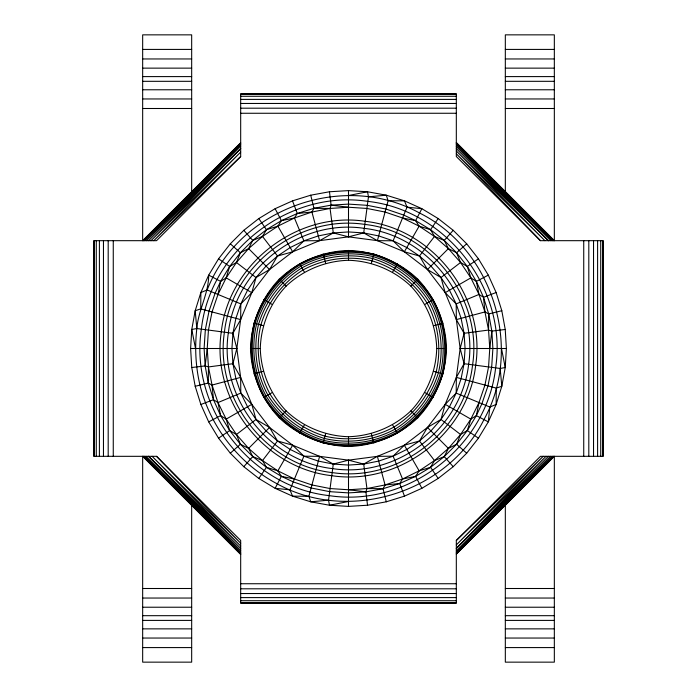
<?xml version="1.0" encoding="UTF-8"?>
<svg xmlns="http://www.w3.org/2000/svg" width="697" height="697" viewBox="0 0 697 697"><rect width="100%" height="100%" fill="white"/><g stroke="black" fill="none" stroke-linecap="round" stroke-linejoin="round"><path stroke-width="1.05" d="M232.929 333.288L240.648 319.601L251.8 292.67L256.026 277.537L269.547 269.547L292.67 251.8L303.892 240.805L319.601 240.648L348.5 236.841L363.712 232.929L377.399 240.648L404.33 251.8L419.463 256.026L427.453 269.547L445.2 292.67L456.195 303.892L456.352 319.601L460.159 348.5L464.071 363.712L456.352 377.399L445.2 404.33L440.974 419.463L427.453 427.453L404.33 445.2L393.108 456.195L377.399 456.352L348.5 460.159L333.288 464.071L319.601 456.352L292.67 445.2L277.537 440.974L269.547 427.453L251.8 404.33L240.805 393.108L235.908 378.671L232.929 363.712L231.935 348.5L232.929 333.288L235.908 318.329L240.805 303.892L247.548 290.213L256.026 277.537L266.071 266.071L277.537 256.026L290.213 247.548L303.892 240.805L318.329 235.908L333.288 232.929L348.5 231.935L363.712 232.929L378.671 235.908L393.108 240.805L406.787 247.548L419.463 256.026L430.929 266.071L440.974 277.537L449.452 290.213L456.195 303.892L461.092 318.329L464.071 333.288L465.065 348.5L464.071 363.712L461.092 378.671L456.195 393.108L449.452 406.787L440.974 419.463L430.929 430.929L419.463 440.974L406.787 449.452L393.108 456.195L378.671 461.092L363.712 464.071L348.5 465.065L333.288 464.071L318.329 461.092L303.892 456.195L290.213 449.452L277.537 440.974L266.071 430.929L256.026 419.463L247.548 406.787L240.805 393.108L240.648 377.399L236.841 348.5L232.929 333.288L196.824 328.531L195.195 310.714L200.727 308.902L200.867 292.513L208.699 275.123L218.562 258.805L230.315 243.802L243.802 230.315L258.805 218.562L275.123 208.699L292.513 200.867L310.714 195.195L329.472 191.762L348.5 190.612L367.528 191.762L386.286 195.195L404.487 200.867L421.877 208.699L438.195 218.562L453.198 230.315L466.685 243.802L478.438 258.805L488.301 275.123L496.133 292.513L501.805 310.714L505.238 329.472L506.388 348.5L505.238 367.528L501.805 386.286L496.133 404.487L488.301 421.877L478.438 438.195L466.685 453.198L453.198 466.685L438.195 478.438L421.877 488.301L404.487 496.133L386.286 501.805L367.528 505.238L348.5 506.388L329.472 505.238L310.714 501.805L292.513 496.133L275.123 488.301L258.805 478.438L243.802 466.685L230.315 453.198L218.562 438.195L208.699 421.877L200.867 404.487L195.195 386.286L191.762 367.528L190.612 348.5L191.762 329.472L195.195 310.714L200.867 292.513L207.166 289.961C238.862 208.603 343.124 170.817 419.594 213.038C492.823 249.474 523.525 348.003 483.962 419.594C447.526 492.823 348.997 523.525 277.406 483.962C239.141 463.81 210.363 427.087 199.961 385.11C195.604 366.57 194.655 347.437 196.824 328.531C198.34 310.06 208.638 293.742 208.699 275.123L220.644 281.396L226.159 277.868L236.431 262.499L248.611 248.611L262.499 236.431L277.868 226.159L294.439 217.987L311.934 212.045L330.064 208.447L348.5 207.236L366.936 208.447L385.066 212.045L402.561 217.987L415.604 220.644L430.528 229.662L444.25 240.421L456.579 252.75L467.338 266.472L476.356 281.396L483.509 297.297L488.702 313.946L491.847 331.092L492.892 348.5L491.664 367.345L487.978 385.877L481.906 403.755L476.356 415.604L467.338 430.528L456.579 444.25L444.25 456.579L430.528 467.338L415.604 476.356L399.703 483.509L383.054 488.702L365.908 491.847L348.5 492.892L329.655 491.664L311.123 487.978L293.245 481.906L281.396 476.356L266.472 467.338L252.75 456.579L240.421 444.25L229.662 430.528L220.644 415.604L213.491 399.703L208.298 383.054L205.153 365.908L204.108 348.5L205.336 329.655L209.022 311.123L215.094 293.245L220.644 281.396L229.662 266.472L240.421 252.75L252.75 240.421L266.472 229.662L281.396 220.644L297.297 213.491L313.946 208.298L331.092 205.153L348.5 204.108L367.345 205.336L385.877 209.022L403.755 215.094L415.604 220.644L419.132 226.159L434.501 236.431L448.389 248.611L460.569 262.499L470.841 277.868L479.013 294.439L484.955 311.934L488.553 330.064L489.764 348.5L488.553 366.936L484.955 385.066L479.013 402.561L476.356 415.604L470.841 419.132L460.569 434.501L448.389 448.389L434.501 460.569L419.132 470.841L402.561 479.013L385.066 484.955L366.936 488.553L348.5 489.764L330.064 488.553L311.934 484.955L294.439 479.013L281.396 476.356L277.868 470.841L262.499 460.569L248.611 448.389L236.431 434.501L226.159 419.132L217.987 402.561L212.045 385.066L208.447 366.936L207.236 348.5L208.447 330.064L212.045 311.934L217.987 294.439L220.644 281.396M240.648 377.399L232.929 363.712L236.841 348.5L240.648 319.601L240.805 303.892L251.8 292.67L269.547 269.547L277.537 256.026L292.67 251.8L319.601 240.648L333.288 232.929L348.5 236.841L377.399 240.648L393.108 240.805L404.33 251.8L427.453 269.547L440.974 277.537L445.2 292.67L456.352 319.601L464.071 333.288L460.159 348.5L456.352 377.399L456.195 393.108L445.2 404.33L427.453 427.453L419.463 440.974L404.33 445.2L377.399 456.352L363.712 464.071L348.5 460.159L319.601 456.352L303.892 456.195L292.67 445.2L269.547 427.453L256.026 419.463L251.8 404.33L240.648 377.399L212.045 385.066L208.298 383.054L208.447 366.936L205.153 365.908L191.762 367.528M505.238 329.472L491.847 331.092L488.553 330.064L488.702 313.946L484.955 311.934L456.352 319.601M464.071 363.712L500.176 368.469L501.805 386.286L496.273 388.098L496.133 404.487L489.834 407.039L456.195 393.108M489.834 407.039L488.301 421.877L476.356 415.604M205.153 365.908L207.236 348.5M489.764 348.5L491.847 331.092M250.484 348.5C251.234 322.641 261.436 298.002 279.192 279.192C298.002 261.436 322.641 251.234 348.5 250.484C374.359 251.234 398.998 261.436 417.808 279.192C435.564 298.002 445.766 322.641 446.516 348.5C445.766 374.359 435.564 398.998 417.808 417.808C398.998 435.564 374.359 445.766 348.5 446.516C322.641 445.766 298.002 435.564 279.192 417.808C261.436 398.998 251.234 374.359 250.484 348.5L260.286 348.5C260.957 325.229 270.14 303.056 286.127 286.127C303.056 270.14 325.229 260.957 348.5 260.286C371.771 260.957 393.944 270.14 410.873 286.127C426.86 303.056 436.043 325.229 436.714 348.5C436.043 371.771 426.86 393.944 410.873 410.873C393.944 426.86 371.771 436.043 348.5 436.714C325.229 436.043 303.056 426.86 286.127 410.873C270.14 393.944 260.957 371.771 260.286 348.5M348.5 501.483L329.472 505.238L328.531 500.176L333.288 464.071M363.712 232.929L368.469 196.824L367.528 191.762L348.5 195.517M328.531 500.176L310.714 501.805L308.902 496.273L319.601 456.352M323.129 443.179L325.665 433.708M371.335 263.292L373.871 253.821M377.399 240.648L388.098 200.727L386.286 195.195L368.469 196.824M217.987 294.439L226.159 277.868L229.662 266.472L236.431 262.499L240.421 252.75L248.611 248.611L252.75 240.421L262.499 236.431L266.472 229.662L277.868 226.159L281.396 220.644L294.439 217.987L297.297 213.491L311.934 212.045L313.946 208.298L310.714 195.195M386.286 501.805L383.054 488.702L385.066 484.955L399.703 483.509L402.561 479.013L415.604 476.356L419.132 470.841L430.528 467.338L434.501 460.569L444.25 456.579L448.389 448.389L456.579 444.25L460.569 434.501L467.338 430.528L470.841 419.132L479.013 402.561M333.288 232.929L330.064 208.447L331.092 205.153L329.472 191.762M367.528 505.238L365.908 491.847L366.936 488.553L363.712 464.071M308.902 496.273L292.513 496.133L289.961 489.834L303.892 456.195M393.108 240.805L407.039 207.166L404.487 200.867L388.098 200.727M281.396 476.356L275.123 488.301L289.961 489.834M415.604 220.644L421.877 208.699L407.039 207.166M212.045 385.066L213.491 399.703L217.987 402.561L220.644 415.604L226.159 419.132L229.662 430.528L236.431 434.501L240.421 444.25L248.611 448.389L252.75 456.579L262.499 460.569L266.472 467.338L277.868 470.841L292.67 445.2M299.492 433.386L304.397 424.9M392.603 272.1L397.508 263.614M404.33 251.8L419.132 226.159L430.528 229.662L434.501 236.431L444.25 240.421L448.389 248.611L456.579 252.75L460.569 262.499L467.338 266.472L470.841 277.868L476.356 281.396L479.013 294.439L483.509 297.297L484.955 311.934M258.805 478.438L266.472 467.338M430.528 229.662L438.195 218.562M262.499 460.569L277.537 440.974M419.463 256.026L434.501 236.431M243.802 466.685L252.75 456.579M444.25 240.421L453.198 230.315M191.675 191.675L191.675 34.85L142.667 34.85L142.667 240.683L240.683 142.824L142.885 240.683L240.683 143.303L143.582 240.683L240.683 144.331L144.802 240.683L240.683 146.048L146.501 240.683L240.683 148.548L150.996 240.683L240.683 152.068L153.793 240.683L240.683 156.529L240.683 93.659L456.317 93.659L456.317 156.529L540.471 240.683L603.341 240.683L603.341 456.317L540.471 456.317L456.317 540.471L456.317 603.341L240.683 603.341L240.683 540.471L156.529 456.317L93.659 456.317L93.659 240.683L156.529 240.683L240.683 156.529M554.115 456.317L456.317 553.697L553.418 456.317L456.317 552.669L552.198 456.317L456.317 550.952L550.499 456.317L456.317 548.452L546.004 456.317L456.317 544.932L543.207 456.317L456.317 540.471M148.609 240.683L240.683 148.548M248.611 448.389L269.547 427.453M279.192 417.808L286.127 410.873M410.873 286.127L417.808 279.192M427.453 269.547L448.389 248.611M456.317 548.452L548.391 456.317M456.317 554.176L554.333 456.317L554.333 662.15L505.325 662.15L505.325 505.325M230.315 453.198L240.421 444.25M456.579 252.75L466.685 243.802M236.431 434.501L256.026 419.463M440.974 277.537L460.569 262.499M218.562 438.195L229.662 430.528M467.338 266.472L478.438 258.805M226.159 419.132L251.8 404.33M263.614 397.508L272.1 392.611M424.9 304.397L433.386 299.492M445.2 292.67L470.841 277.868M208.699 421.877L220.644 415.604M476.356 281.396L488.301 275.123M217.987 402.561L240.805 393.108M456.195 303.892L479.013 294.439M200.867 404.487L213.491 399.703M483.509 297.297L496.133 292.513M253.821 373.871L263.292 371.335M433.708 325.665L443.179 323.129M195.195 386.286L208.298 383.054M488.702 313.946L501.805 310.714M196.824 328.531L191.762 329.472L195.517 348.5M500.176 368.469L505.238 367.528L501.483 348.5M208.447 366.936L232.929 363.712M464.071 333.288L488.553 330.064M142.667 49.417L191.675 49.417M505.325 49.417L554.333 49.417M142.667 58.957L191.675 58.957M505.325 58.957L554.333 58.957M142.667 68.14L191.675 68.14M505.325 68.14L554.333 68.14M142.667 76.6L191.675 76.6M505.325 76.6L554.333 76.6M142.667 81.314L191.675 81.314M505.325 81.314L554.333 81.314M142.667 89.774L191.675 89.774M505.325 89.774L554.333 89.774M240.683 94.33L456.317 94.33M240.683 96.282L456.317 96.282M142.667 98.957L191.675 98.957M505.325 98.957L554.333 98.957M240.683 99.401L456.317 99.401M240.683 103.461L456.317 103.461M240.683 108.192L456.317 108.192M142.667 108.497L191.675 108.497M505.325 108.497L554.333 108.497M240.683 113.263L456.317 113.263M190.612 348.5L236.841 348.5M436.714 348.5L446.516 348.5M460.159 348.5L506.388 348.5M240.683 583.737L456.317 583.737M142.667 588.503L191.675 588.503M505.325 588.503L554.333 588.503M240.683 588.808L456.317 588.808M240.683 593.539L456.317 593.539M240.683 597.599L456.317 597.599M142.667 598.043L191.675 598.043M505.325 598.043L554.333 598.043M240.683 600.718L456.317 600.718M240.683 602.67L456.317 602.67M142.667 607.226L191.675 607.226M505.325 607.226L554.333 607.226M142.667 615.686L191.675 615.686M505.325 615.686L554.333 615.686M142.667 620.4L191.675 620.4M505.325 620.4L554.333 620.4M142.667 628.86L191.675 628.86M505.325 628.86L554.333 628.86M142.667 638.043L191.675 638.043M505.325 638.043L554.333 638.043M142.667 647.583L191.675 647.583M505.325 647.583L554.333 647.583M313.946 208.298L330.064 208.447M366.936 488.553L383.054 488.702M331.092 205.153L348.5 207.236M348.5 489.764L365.908 491.847M200.727 308.902L240.648 319.601M253.821 323.129L263.292 325.665M433.708 371.335L443.179 373.871M456.352 377.399L496.273 388.098M207.166 289.961L240.805 303.892M402.561 217.987L419.132 226.159M277.868 470.841L294.439 479.013M226.159 277.868L251.8 292.67M263.614 299.492L272.1 304.397M424.9 392.611L433.386 397.508M445.2 404.33L470.841 419.132M218.562 258.805L229.662 266.472M467.338 430.528L478.438 438.195M236.431 262.499L256.026 277.537M440.974 419.463L460.569 434.501M230.315 243.802L240.421 252.75M456.579 444.25L466.685 453.198M505.325 191.675L505.325 34.85L554.333 34.85L554.333 240.683L456.317 142.667L554.176 240.683L456.317 142.885L553.697 240.683L456.317 143.582L552.669 240.683L456.317 144.802L550.952 240.683L456.317 146.501L548.452 240.683L456.317 150.996L544.932 240.683L456.317 153.793L540.471 240.683M240.683 554.115L143.303 456.317L240.683 553.418L144.331 456.317L240.683 552.198L146.048 456.317L240.683 550.499L148.548 456.317L240.683 546.004L152.068 456.317L240.683 543.207L156.529 456.317M456.317 148.609L548.452 240.683M248.611 248.611L269.547 269.547M279.192 279.192L286.127 286.127M410.873 410.873L417.808 417.808M427.453 427.453L448.389 448.389M148.548 456.317L240.683 548.391M142.824 456.317L240.683 554.333L142.667 456.317L142.667 662.15L191.675 662.15L191.675 505.325M243.802 230.315L252.75 240.421M444.25 456.579L453.198 466.685M262.499 236.431L277.537 256.026M419.463 440.974L434.501 460.569M258.805 218.562L266.472 229.662M430.528 467.338L438.195 478.438M277.868 226.159L292.67 251.8M299.492 263.614L304.397 272.1M392.603 424.9L397.508 433.386M404.33 445.2L419.132 470.841M275.123 208.699L281.396 220.644M415.604 476.356L421.877 488.301M294.439 217.987L303.892 240.805M393.108 456.195L402.561 479.013M292.513 200.867L297.297 213.491M399.703 483.509L404.487 496.133M311.934 212.045L319.601 240.648M323.129 253.821L325.665 263.292M371.335 433.708L373.871 443.179M377.399 456.352L385.066 484.955M602.67 240.683L602.67 456.317M600.718 240.683L600.718 456.317M597.599 240.683L597.599 456.317M593.539 240.683L593.539 456.317M588.808 240.683L588.808 456.317M583.737 240.683L583.737 456.317M348.5 190.612L348.5 236.841M348.5 250.484L348.5 260.286M348.5 436.714L348.5 446.516M348.5 460.159L348.5 506.388M113.263 240.683L113.263 456.317M108.192 240.683L108.192 456.317M103.461 240.683L103.461 456.317M99.401 240.683L99.401 456.317M96.282 240.683L96.282 456.317M94.33 240.683L94.33 456.317M201.381 329.132C189.314 407.545 250.284 486.968 329.132 495.619C407.545 507.686 486.968 446.716 495.619 367.868C507.686 289.455 446.716 210.032 367.868 201.381C289.455 189.314 210.032 250.284 201.381 329.132M221.315 331.755C210.938 399.547 263.588 468.166 331.755 475.685C399.547 486.062 468.166 433.412 475.685 365.245C486.062 297.453 433.412 228.834 365.245 221.315C297.453 210.938 228.834 263.588 221.315 331.755M224.417 332.164C214.293 398.301 265.662 465.248 332.164 472.583C398.301 482.707 465.248 431.338 472.583 364.836C482.707 298.699 431.338 231.752 364.836 224.417C298.699 214.293 231.752 265.662 224.417 332.164M228.372 332.687C218.57 396.715 268.301 461.527 332.687 468.628C396.715 478.43 461.527 428.699 468.628 364.313C478.43 300.285 428.699 235.473 364.313 228.372C300.285 218.57 235.473 268.301 228.372 332.687M254.144 323.216C248.193 348.3 251.669 374.646 263.902 397.342C277.432 419.289 298.516 435.459 323.216 442.856C348.3 448.807 374.646 445.331 397.342 433.098C419.289 419.568 435.459 398.484 442.856 373.784C448.807 348.7 445.331 322.354 433.098 299.658C419.568 277.711 398.484 261.541 373.784 254.144C348.7 248.193 322.354 251.669 299.658 263.902C277.711 277.432 261.541 298.516 254.144 323.216M255.093 323.469C249.204 348.308 252.636 374.385 264.755 396.854C278.147 418.575 299.022 434.588 323.469 441.907C348.308 447.796 374.385 444.364 396.854 432.245C418.575 418.853 434.588 397.978 441.907 373.531C447.796 348.692 444.364 322.615 432.245 300.146C418.853 278.425 397.978 262.412 373.531 255.093C348.692 249.204 322.615 252.636 300.146 264.755C278.425 278.147 262.412 299.022 255.093 323.469M256.601 323.878C250.798 348.308 254.178 373.967 266.106 396.07C279.279 417.451 299.815 433.203 323.878 440.399C348.308 446.202 373.967 442.822 396.07 430.894C417.451 417.721 433.203 397.185 440.399 373.122C446.202 348.692 442.822 323.033 430.894 300.93C417.721 279.549 397.185 263.797 373.122 256.601C348.692 250.798 323.033 254.178 300.93 266.106C279.549 279.279 263.797 299.815 256.601 323.878M258.561 324.401C252.889 348.317 256.191 373.426 267.857 395.06C280.76 415.978 300.851 431.399 324.401 438.439C348.317 444.111 373.426 440.809 395.06 429.143C415.978 416.24 431.399 396.149 438.439 372.599C444.111 348.683 440.809 323.574 429.143 301.94C416.24 281.022 396.149 265.601 372.599 258.561C348.683 252.889 323.574 256.191 301.94 267.857C281.022 280.76 265.601 300.851 258.561 324.401M260.844 325.011C255.311 348.317 258.535 372.79 269.905 393.875C282.477 414.262 302.062 429.291 325.011 436.156C348.317 441.689 372.79 438.465 393.875 427.095C414.262 414.523 429.291 394.938 436.156 371.989C441.689 348.683 438.465 324.21 427.095 303.125C414.523 282.738 394.938 267.709 371.989 260.844C348.683 255.311 324.21 258.535 303.125 269.905C282.738 282.477 267.709 302.062 260.844 325.011"/></g></svg>
